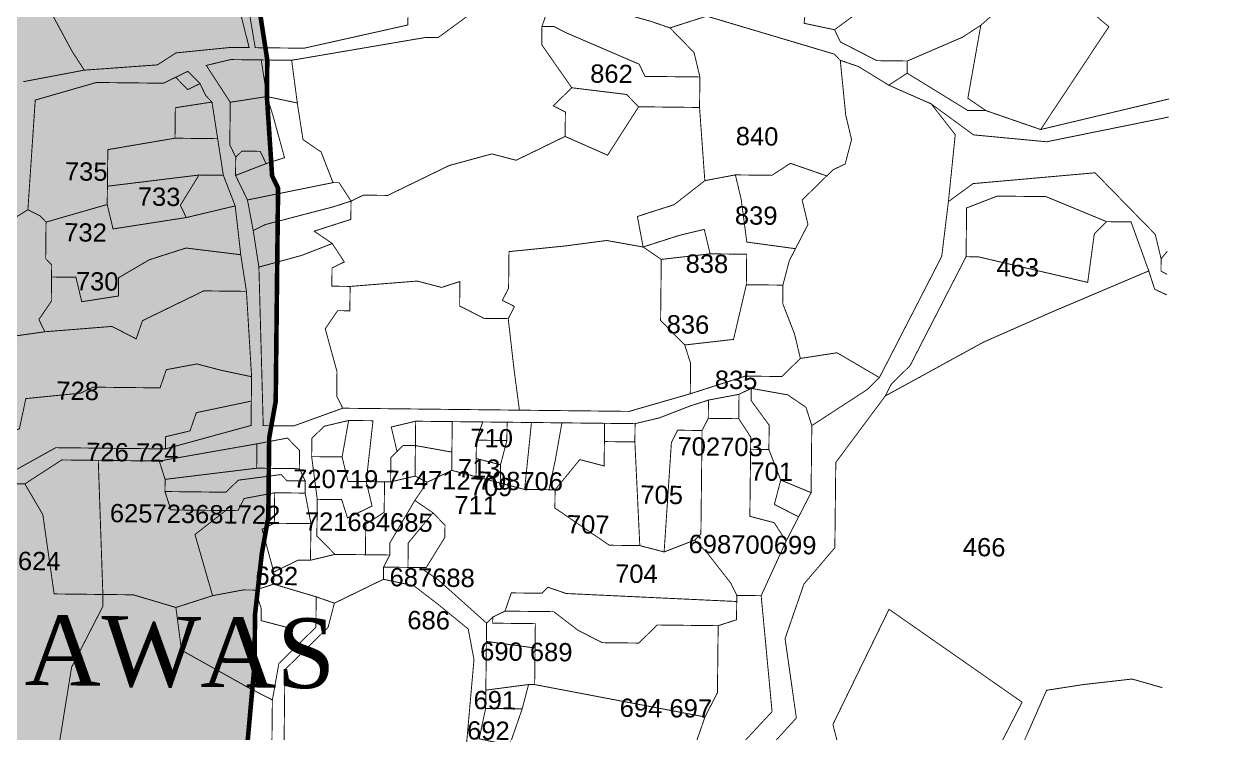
# Model space of a CAD drawing. Header units: metres. Extents: x 267733 to 276043, y 2074500 to 2088484.
# Drawn here: x 275245 to 276034, y 2076265 to 2076730 of the extents above; entities that cross this region are included whole.
import ezdxf

# ---------------------------------------------------------------- set-up
doc = ezdxf.new("R2010")
doc.units = ezdxf.units.M
for name, color, linetype in [('500M CRZ LINE', 11, 'Continuous'), ('NDZ-500M FROM CRZ', 2, 'Continuous'), ('SURVEY NO.', 7, 'Continuous'), ('SURVEY PLOT BOUNDARY', 35, 'Continuous'), ('VILLAGE NAME', 3, 'Continuous')]:
    doc.layers.add(name, color=color, linetype=linetype)
doc.styles.add('PDF Arial', font='arial.ttf')

# ---------------------------------------------------------------- blocks, each defined once
blk = doc.blocks.new('TYJ')
at = {"layer": 'NDZ-500M FROM CRZ', "lineweight": 50}
h = blk.add_hatch(dxfattribs=at)
h.set_pattern_fill('CROSS', color=256, scale=3.00031, angle=-0.63627)
h.set_pattern_definition([(359.36373, (256563.63, 2073903.15), (19.262363, 18.839227), [9.525985, -28.577955]), (89.36373, (256568.34, 2073898.334), (-18.839227, 19.262363), [9.525985, -28.577955])])
h.paths.add_polyline_path([(276033.62, 2080048.64), (275917.67, 2080053.92), (275861.67, 2080054.55), (275849.72, 2080058.68), (275837.72, 2080058.81), (275813.76, 2080063.08), (275809.76, 2080063.12), (275785.85, 2080071.39), (275773.9, 2080075.53), (275761.94, 2080079.66), (275750.03, 2080087.79), (275742.08, 2080091.88), (275738.08, 2080091.93), (275686.3, 2080112.51), (275674.35, 2080116.64), (275662.39, 2080120.78), (275602.75, 2080153.45), (275594.79, 2080157.53), (275582.88, 2080165.67), (275578.93, 2080169.71), (275539.2, 2080194.16), (275530.97, 2080174.25), (275530.93, 2080170.25), (275526.84, 2080162.29), (275514.57, 2080138.42), (275514.49, 2080130.42), (275510.44, 2080126.46), (275510.04, 2080090.46), (275505.69, 2080058.5), (275505.37, 2080030.5), (275500.98, 2079994.54), (275500.66, 2079966.53), (275496.53, 2079954.58), (275496.31, 2079934.57), (275492.26, 2079930.62), (275492.09, 2079914.61), (275488, 2079906.66), (275487.91, 2079898.66), (275483.82, 2079890.7), (275479.69, 2079878.74), (275479.6, 2079870.74), (275475.47, 2079858.79), (275471.29, 2079842.83), (275467.2, 2079834.87), (275467.11, 2079826.87), (275458.98, 2079814.96), (275454.89, 2079807), (275454.67, 2079787), (275450.53, 2079775.04), (275446.36, 2079759.08), (275446.22, 2079747.08), (275442.13, 2079739.13), (275442.09, 2079735.13), (275438.04, 2079731.17), (275438, 2079727.17), (275433.96, 2079723.21), (275429.87, 2079715.26), (275429.78, 2079707.25), (275425.78, 2079707.3), (275421.65, 2079695.34), (275417.56, 2079687.39), (275409.47, 2079679.47), (275409.42, 2079675.47), (275405.38, 2079671.52), (275397.29, 2079663.6), (275389.16, 2079651.69), (275385.07, 2079643.74), (275376.98, 2079635.82), (275372.94, 2079631.87), (275364.85, 2079623.96), (275352.71, 2079612.09), (275348.67, 2079608.13), (275300.23, 2079568.66), (275288.1, 2079556.79), (275276.01, 2079548.92), (275267.92, 2079541.01), (275263.92, 2079541.06), (275239.74, 2079525.32), (275231.65, 2079517.41), (275223.61, 2079513.5), (275219.61, 2079513.54), (275215.56, 2079509.58), (275191.48, 2079501.85), (275183.43, 2079497.94), (275179.43, 2079497.98), (275175.39, 2079494.03), (275163.39, 2079494.16), (275155.34, 2079490.25), (275159.21, 2079478.2), (275155.08, 2079466.24), (275137.92, 2079362.41), (275129.75, 2079346.5), (275129.7, 2079342.5), (275129.66, 2079338.5), (275129.57, 2079330.49), (275129.43, 2079318.49), (275129.35, 2079310.49), (275125.26, 2079302.54), (275125.21, 2079298.53), (275125.17, 2079294.53), (275121.03, 2079282.58), (275120.95, 2079274.58), (275116.64, 2079246.62), (275112.5, 2079234.66), (275108.37, 2079222.7), (275104.28, 2079214.75), (275100.1, 2079198.79), (275100.06, 2079194.79), (275095.93, 2079182.83), (275095.88, 2079178.83), (275091.75, 2079166.87), (275091.7, 2079162.87), (275087.53, 2079146.92), (275083.21, 2079118.96), (275074.82, 2079083.04), (275074.59, 2079063.04), (275065.93, 2079003.12), (275065.84, 2078995.12), (275065.79, 2078991.12), (275061.17, 2078935.16), (275061.13, 2078931.15), (275061.08, 2078927.15), (275056.15, 2078843.19), (275056.11, 2078839.19), (275055.84, 2078815.18), (275055.71, 2078803.18), (275055.62, 2078795.18), (275051.13, 2078751.22), (275046.82, 2078723.26), (275046.77, 2078719.26), (275046.68, 2078711.26), (275046.24, 2078671.26), (275046.2, 2078667.26), (275046.06, 2078655.25), (275045.8, 2078631.25), (275049.4, 2078595.2), (275049.35, 2078591.2), (275049.08, 2078567.2), (275049, 2078559.2), (275047.97, 2078467.19), (275051.97, 2078467.14), (275051.49, 2078423.14), (275051.35, 2078411.13), (275051.31, 2078407.13), (275046.6, 2078343.17), (275046.55, 2078339.17), (275042.2, 2078307.21), (275041.8, 2078271.21), (275045.13, 2078211.15), (275044.91, 2078191.15), (275044.78, 2078179.15), (275040.6, 2078163.19), (275040.55, 2078159.19), (275040.42, 2078147.19), (275036.33, 2078139.23), (275037.71, 2077903.16), (275037.67, 2077899.16), (275037.53, 2077887.16), (275041.44, 2077879.11), (275041.4, 2077875.11), (275041.18, 2077855.11), (275037, 2077839.15), (275036.95, 2077835.15), (275036.91, 2077831.15), (275036.33, 2077779.14), (275035.89, 2077739.14), (275035.84, 2077735.14), (275035.09, 2077667.13), (275035, 2077659.13), (275066.95, 2077654.77), (275074.95, 2077654.68), (275078.95, 2077654.64), (275078.91, 2077650.64), (275082.91, 2077650.59), (275086.91, 2077650.55), (275086.86, 2077646.55), (275094.86, 2077646.46), (275094.82, 2077642.46), (275098.78, 2077638.42), (275122.55, 2077618.15), (275126.55, 2077618.1), (275130.42, 2077606.06), (275130.37, 2077602.06), (275130.33, 2077598.06), (275126.33, 2077598.1), (275126.29, 2077594.1), (275126.24, 2077590.1), (275126.2, 2077586.1), (275126.15, 2077582.1), (275121.71, 2077542.14), (275121.62, 2077534.14), (275125.58, 2077530.09), (275125.49, 2077522.09), (275125.31, 2077506.09), (275120.78, 2077458.13), (275120.73, 2077454.13), (275120.51, 2077434.12), (275111.93, 2077382.21), (275111.75, 2077366.2), (275103.31, 2077326.29), (275103.13, 2077310.29), (275098.91, 2077290.33), (275098.87, 2077286.33), (275090.51, 2077254.41), (275086.47, 2077250.46), (275086.42, 2077246.46), (275082.33, 2077238.5), (275078.24, 2077230.54), (275074.16, 2077222.59), (275070.07, 2077214.63), (275057.58, 2077170.76), (275057.53, 2077166.76), (275057.49, 2077162.76), (275053.49, 2077162.8), (275057.4, 2077154.75), (275057.36, 2077150.75), (275057.31, 2077146.75), (275056.91, 2077110.75), (275056.78, 2077098.75), (275056.73, 2077094.75), (275056.69, 2077090.75), (275052.69, 2077090.79), (275048.42, 2077066.83), (275039.94, 2077022.92), (275039.89, 2077018.92), (275035.85, 2077014.96), (275035.8, 2077010.96), (275031.71, 2077003), (275031.67, 2076999), (275027.62, 2076995.05), (275015.14, 2076951.17), (275015.09, 2076947.17), (275011.09, 2076947.22), (275011, 2076939.22), (275014.96, 2076935.17), (275018.91, 2076931.13), (275022.51, 2076895.08), (275026.34, 2076879.03), (275029.89, 2076838.98), (275037.76, 2076826.89), (275041.71, 2076822.85), (275049.62, 2076814.76), (275053.49, 2076802.71), (275057.45, 2076798.67), (275065.27, 2076782.57), (275073.14, 2076770.48), (275081.05, 2076762.39), (275084.91, 2076750.35), (275088.78, 2076738.3), (275096.65, 2076726.21), (275100.51, 2076714.17), (275100.33, 2076698.16), (275104.2, 2076686.12), (275104.11, 2076678.12), (275111.22, 2076598.02), (275111.18, 2076594.02), (275111.05, 2076582.02), (275114.51, 2076533.97), (275110.38, 2076522.01), (275110.33, 2076518.01), (275105.45, 2076438.04), (275105.4, 2076434.04), (275100.65, 2076366.08), (275100.56, 2076358.08), (275096.47, 2076350.12), (275096.43, 2076346.12), (275096.34, 2076338.12), (275096.29, 2076334.12), (275095.89, 2076298.11), (275091.45, 2076258.15), (275091.4, 2076254.15), (275087, 2076218.19), (275086.47, 2076170.19), (275086.2, 2076146.18), (275089.89, 2076118.14), (275089.85, 2076114.14), (275093.49, 2076082.09), (275097.14, 2076050.04), (275104.83, 2076021.95), (275112.38, 2075981.85), (275112.29, 2075973.85), (275116.07, 2075953.8), (275119.76, 2075925.76), (275123.63, 2075913.71), (275127.49, 2075901.66), (275135.05, 2075861.57), (275146.51, 2075813.43), (275154.03, 2075769.34), (275153.98, 2075765.34), (275157.8, 2075749.29), (275161.67, 2075737.24), (275181.22, 2075697.02), (275181.18, 2075693.02), (275196.82, 2075660.84), (275200.74, 2075652.79), (275208.6, 2075640.7), (275212.56, 2075636.65), (275212.51, 2075632.65), (275224.38, 2075620.52), (275232.29, 2075612.43), (275236.2, 2075604.38), (275244.11, 2075596.29), (275251.98, 2075584.2), (275259.89, 2075576.11), (275267.76, 2075564.02), (275275.62, 2075551.93), (275279.49, 2075539.89), (275283.36, 2075527.84), (275287.22, 2075515.8), (275291.09, 2075503.75), (275294.91, 2075487.7), (275294.78, 2075475.7), (275294.64, 2075463.7), (275302.64, 2075463.61), (275302.73, 2075471.61), (275306.78, 2075475.57), (275327.13, 2075507.35), (275339.26, 2075519.22), (275339.31, 2075523.22), (275343.35, 2075527.18), (275347.4, 2075531.13), (275351.44, 2075535.09), (275387.53, 2075542.69), (275391.53, 2075542.64), (275399.57, 2075546.56), (275403.62, 2075550.51), (275411.8, 2075566.42), (275420.19, 2075602.34), (275420.24, 2075606.34), (275428.37, 2075618.25), (275432.59, 2075638.21), (275444.99, 2075674.08), (275445.08, 2075682.08), (275445.13, 2075686.08), (275445.17, 2075690.09), (275445.22, 2075694.09), (275445.26, 2075698.09), (275449.3, 2075702.04), (275449.35, 2075706.04), (275449.39, 2075710.04), (275465.79, 2075745.87), (275469.79, 2075745.83), (275469.84, 2075749.83), (275473.84, 2075749.78), (275473.88, 2075753.78), (275477.88, 2075753.74), (275477.93, 2075757.74), (275481.97, 2075761.69), (275486.01, 2075765.65), (275490.01, 2075765.61), (275490.06, 2075769.61), (275494.1, 2075773.56), (275458.46, 2075805.97), (275454.59, 2075818.01), (275450.68, 2075826.06), (275439.08, 2075862.2), (275439.22, 2075874.2), (275435.26, 2075878.24), (275435.35, 2075886.24), (275431.53, 2075902.29), (275420.15, 2075958.43), (275420.19, 2075962.43), (275416.37, 2075978.48), (275408.86, 2076022.57), (275404.99, 2076034.62), (275405.04, 2076038.62), (275397.53, 2076082.71), (275393.75, 2076102.76), (275393.84, 2076110.76), (275390.02, 2076126.81), (275386.46, 2076166.86), (275386.64, 2076182.86), (275391.22, 2076234.82), (275391.26, 2076238.82), (275391.48, 2076258.82), (275396.04, 2076309.37), (275396.15, 2076318.79), (275396.19, 2076322.79), (275396.33, 2076334.79), (275396.42, 2076342.79), (275400.86, 2076382.75), (275405.13, 2076406.71), (275405.17, 2076410.71), (275405.21, 2076414.71), (275405.7, 2076458.71), (275409.97, 2076482.67), (275410.5, 2076530.68), (275410.55, 2076534.68), (275410.81, 2076558.68), (275410.99, 2076574.68), (275411.44, 2076614.69), (275411.52, 2076622.69), (275407.61, 2076630.74), (275404.19, 2076682.79), (275404.46, 2076706.79), (275396.99, 2076754.88), (275397.04, 2076758.89), (275389.3, 2076782.98), (275389.39, 2076790.98), (275377.79, 2076827.12), (275366.06, 2076851.25), (275346.59, 2076899.48), (275338.73, 2076911.57), (275334.81, 2076919.62), (275307.3, 2076963.93), (275295.48, 2076980.07), (275295.53, 2076984.07), (275280.02, 2077028.25), (275284.28, 2077052.21), (275292.82, 2077100.13), (275297.08, 2077124.09), (275305.66, 2077176), (275305.79, 2077188.01), (275305.93, 2077200.01), (275310.46, 2077247.97), (275314.77, 2077275.93), (275314.95, 2077291.93), (275315.35, 2077327.93), (275315.57, 2077347.94), (275315.75, 2077363.94), (275316.28, 2077411.94), (275320.41, 2077423.9), (275320.95, 2077471.91), (275321.08, 2077483.91), (275321.12, 2077487.91), (275321.26, 2077499.91), (275321.79, 2077547.92), (275321.84, 2077551.92), (275325.83, 2077551.87), (275325.97, 2077563.87), (275326.01, 2077567.88), (275326.06, 2077571.88), (275330.63, 2077623.84), (275330.81, 2077639.84), (275330.9, 2077647.84), (275331.03, 2077659.84), (275335.48, 2077699.8), (275335.74, 2077723.81), (275335.79, 2077727.81), (275335.88, 2077735.81), (275336.28, 2077771.81), (275336.32, 2077775.81), (275336.59, 2077799.82), (275336.72, 2077811.82), (275337.12, 2077847.82), (275337.39, 2077871.82), (275337.52, 2077883.83), (275337.57, 2077887.83), (275337.97, 2077923.83), (275338.23, 2077947.83), (275334.81, 2077999.88), (275335.08, 2078023.89), (275335.61, 2078071.89), (275335.92, 2078099.9), (275336.05, 2078111.9), (275340.45, 2078147.86), (275340.68, 2078167.86), (275340.72, 2078171.86), (275341.3, 2078223.87), (275341.56, 2078247.87), (275342.14, 2078299.88), (275342.32, 2078315.88), (275342.41, 2078323.88), (275346.94, 2078371.84), (275347.12, 2078387.84), (275347.16, 2078391.85), (275347.21, 2078395.85), (275347.79, 2078447.85), (275347.96, 2078463.85), (275348.01, 2078467.85), (275348.05, 2078471.86), (275348.63, 2078523.86), (275348.9, 2078547.86), (275349.03, 2078559.87), (275349.47, 2078599.87), (275345.65, 2078615.92), (275345.74, 2078623.92), (275345.83, 2078631.92), (275345.87, 2078635.92), (275346.27, 2078671.92), (275346.54, 2078695.93), (275346.67, 2078707.93), (275346.72, 2078711.93), (275351.12, 2078747.89), (275351.34, 2078767.89), (275351.38, 2078771.89), (275351.52, 2078783.89), (275352.1, 2078835.9), (275356.23, 2078847.86), (275356.76, 2078895.86), (275356.9, 2078907.87), (275356.98, 2078915.87), (275361.07, 2078923.82), (275361.25, 2078939.82), (275365.65, 2078975.79), (275365.87, 2078995.79), (275374.45, 2079047.71), (275378.72, 2079071.66), (275378.8, 2079079.66), (275383.25, 2079091.17), (275391.34, 2079127.54), (275395.52, 2079143.5), (275399.69, 2079159.45), (275412.18, 2079203.32), (275412.23, 2079207.33), (275416.31, 2079215.28), (275416.49, 2079231.28), (275424.94, 2079271.2), (275424.98, 2079275.2), (275425.02, 2079279.2), (275429.11, 2079287.16), (275429.16, 2079291.16), (275433.16, 2079291.11), (275437.2, 2079295.07), (275441.25, 2079299.03), (275481.6, 2079330.59), (275489.64, 2079334.5), (275489.69, 2079338.5), (275501.78, 2079346.37), (275534.09, 2079374.01), (275546.18, 2079381.88), (275550.22, 2079385.84), (275558.31, 2079393.75), (275598.75, 2079433.31), (275598.8, 2079437.31), (275602.8, 2079437.27), (275610.93, 2079449.18), (275635.24, 2079476.92), (275647.42, 2079492.79), (275651.51, 2079500.74), (275655.59, 2079508.7), (275675.95, 2079540.48), (275679.99, 2079544.44), (275688.13, 2079556.35), (275694.8, 2079569.35), (275708.66, 2079604.13), (275716.79, 2079616.05), (275716.88, 2079624.05), (275720.92, 2079628), (275720.97, 2079632), (275725.06, 2079639.96), (275737.55, 2079683.83), (275741.68, 2079695.79), (275745.86, 2079711.75), (275754.26, 2079747.66), (275758.48, 2079767.62), (275762.48, 2079767.58), (275810.39, 2079759.04), (275838.34, 2079754.73), (275842.34, 2079754.69), (275854.34, 2079754.55), (275894.3, 2079750.11), (275910.3, 2079749.93), (275926.3, 2079749.75), (275986.29, 2079749.09), (276002.29, 2079748.91)])
at = {"layer": '500M CRZ LINE', "lineweight": 0, "const_width": 3}
blk.add_lwpolyline([(275396.99, 2076754.88), (275404.46, 2076706.79), (275404.41, 2076702.79), (275404.19, 2076682.79), (275407.61, 2076630.74), (275411.52, 2076622.69), (275411.44, 2076614.69), (275410.99, 2076574.68), (275410.81, 2076558.68), (275410.55, 2076534.68), (275410.5, 2076530.68), (275409.97, 2076482.67), (275405.7, 2076458.71), (275405.21, 2076414.71), (275405.17, 2076410.71), (275405.13, 2076406.71), (275400.86, 2076382.75), (275396.42, 2076342.79), (275396.33, 2076334.79), (275396.19, 2076322.79), (275396.15, 2076318.79), (275396.04, 2076309.37), (275391.48, 2076258.82)], dxfattribs=at)
at = {"layer": 'SURVEY PLOT BOUNDARY', "lineweight": 0, "const_width": 0.6}
for points in [[(275891.29, 2076237.27), (275915.91, 2076293.01), (275939.95, 2076296.74), (275972, 2076300.39), (275991.93, 2076294.71), (275972, 2076300.39), (275939.95, 2076296.74), (275915.91, 2076293.01), (275891.29, 2076237.27)], [(275867.11, 2076221.53), (275899.82, 2076285.19), (275812.49, 2076346.17), (275775.65, 2076270.56), (275787.16, 2076226.42)], [(275719.29, 2076239.18), (275751.69, 2076274.83), (275744.27, 2076326.92), (275756.67, 2076362.79), (275776.94, 2076386.57), (275777.56, 2076442.58), (275810.05, 2076486.23), (275874.44, 2076521.53), (275918.66, 2076541.04), (275982.97, 2076568.33), (275986.84, 2076556.29), (275994.8, 2076552.56), (275986.84, 2076556.29), (275982.97, 2076568.33), (275971.33, 2076600.47), (275955.33, 2076600.65), (275915.51, 2076617.09), (275883.51, 2076617.45), (275863.42, 2076609.67), (275863.07, 2076577.67), (275826.27, 2076506.06), (275814.13, 2076494.19), (275810.05, 2076486.23), (275777.56, 2076442.58), (275776.94, 2076386.57), (275756.67, 2076362.79), (275744.27, 2076326.92), (275751.69, 2076274.83), (275719.29, 2076239.18)], [(275695.25, 2076235.44), (275735.74, 2076279.01), (275728.58, 2076355.1), (275744.98, 2076390.93), (275753.16, 2076406.84), (275761.34, 2076422.76), (275761.82, 2076466.76), (275798.09, 2076490.37), (275806.18, 2076498.28), (275847.07, 2076577.84), (275851.47, 2076613.8), (275867.6, 2076625.63), (275947.68, 2076632.74), (275987.24, 2076592.29), (275991.06, 2076576.24), (275990.97, 2076568.24), (275994.95, 2076566.02), (275990.97, 2076568.24), (275991.06, 2076576.24), (275995.12, 2076581.2), (275991.06, 2076576.24), (275987.24, 2076592.29), (275947.68, 2076632.74), (275867.6, 2076625.63), (275851.47, 2076613.8), (275855.95, 2076657.76), (275840.18, 2076677.95), (275867.95, 2076657.63), (275915.91, 2076653.1), (275996.1, 2076669.35), (275915.91, 2076653.1), (275867.95, 2076657.63), (275840.18, 2076677.95), (275812.31, 2076690.26), (275824.4, 2076698.13), (275864.13, 2076673.68), (275876.13, 2076673.54), (275912, 2076661.14), (275976.17, 2076676.43), (275996.23, 2076681.21), (275976.17, 2076676.43), (275912, 2076661.14), (275956.75, 2076728.66), (275913.15, 2076765.16)], [(275389.04, 2076758.97), (275396.55, 2076714.88), (275428.55, 2076714.52), (275496.72, 2076729.77), (275496.99, 2076753.77)], [(275756.76, 2076730.88), (275776.71, 2076726.66), (275780.62, 2076718.62), (275804.49, 2076706.35), (275824.49, 2076706.13), (275824.4, 2076698.13), (275812.31, 2076690.26), (275792.44, 2076702.48), (275780.49, 2076706.61), (275776.53, 2076710.66), (275692.8, 2076735.6), (275668.72, 2076727.86), (275656.76, 2076731.99)], [(275548.9, 2076745.2), (275516.63, 2076721.55), (275508.63, 2076721.64), (275420.46, 2076706.61), (275400.46, 2076706.83), (275380.46, 2076707.06), (275364.41, 2076703.23), (275380.15, 2076679.05), (275379.84, 2076651.05), (275383.75, 2076643), (275383.61, 2076631), (275391.44, 2076614.91), (275395.21, 2076594.86), (275398.95, 2076570.82), (275401.79, 2076466.76), (275421.79, 2076466.54), (275453.92, 2076478.18), (275469.92, 2076478.01), (275569.92, 2076476.9), (275641.92, 2076476.1), (275682.05, 2076487.65), (275718.18, 2076499.26), (275742.18, 2076498.99), (275754.31, 2076510.86), (275778.36, 2076514.59), (275806.18, 2076498.28), (275798.09, 2076490.37), (275761.82, 2076466.76), (275757.96, 2076478.81), (275746.05, 2076486.94), (275722.09, 2076491.21), (275714.05, 2076487.3), (275694, 2076483.52), (275681.96, 2076479.65), (275661.87, 2076471.87), (275645.83, 2076468.05), (275625.83, 2076468.27), (275597.83, 2076468.58), (275577.83, 2076468.81), (275561.83, 2076468.98), (275545.83, 2076469.16), (275525.83, 2076469.38), (275501.83, 2076469.65), (275485.79, 2076465.83), (275489.61, 2076449.78), (275485.57, 2076445.82), (275485.39, 2076429.82), (275481.39, 2076429.87), (275469.39, 2076430), (275473.83, 2076469.96), (275457.83, 2076470.14), (275441.79, 2076466.32), (275433.7, 2076458.4), (275433.57, 2076446.4), (275437.26, 2076418.35), (275436.99, 2076394.35), (275448.86, 2076382.22), (275432.81, 2076378.39), (275433.08, 2076402.4), (275429.3, 2076422.44), (275429.39, 2076430.44), (275425.48, 2076438.49), (275425.61, 2076450.49), (275417.7, 2076458.58), (275397.66, 2076454.8), (275333.53, 2076443.51), (275293.53, 2076443.96), (275269.53, 2076444.22), (275245.35, 2076428.49), (275209.35, 2076428.89)], [(275244.29, 2076692.56), (275284.37, 2076700.12), (275332.42, 2076703.59), (275344.5, 2076711.46), (275380.55, 2076715.06), (275392.55, 2076714.92), (275373.39, 2076791.16), (275358.1, 2076855.34), (275350.5, 2076891.43), (275350.86, 2076923.44), (275334.77, 2076915.62), (275290.73, 2076912.1), (275258.6, 2076900.46), (275230.55, 2076896.77)], [(275233.17, 2076772.71), (275253.17, 2076772.49), (275256.91, 2076748.44), (275276.51, 2076712.21), (275284.37, 2076700.12), (275244.29, 2076692.56)], [(275237.44, 2076436.58), (275265.62, 2076452.27), (275337.62, 2076451.47), (275393.79, 2076466.85), (275393.97, 2076482.85), (275394.15, 2076498.85), (275390.77, 2076554.9), (275387.04, 2076578.95), (275383.39, 2076611), (275375.61, 2076631.09), (275371.88, 2076655.14), (275368.15, 2076679.19), (275364.19, 2076683.23), (275360.28, 2076691.28), (275352.37, 2076699.37), (275344.33, 2076695.45), (275336.28, 2076691.54), (275292.28, 2076692.03), (275252.15, 2076680.47), (275247.35, 2076608.51), (275190.95, 2076573.13)], [(275407.53, 2076262.65), (275407.79, 2076286.65), (275412.06, 2076310.61), (275424.19, 2076322.48), (275436.32, 2076334.34), (275436.55, 2076354.35), (275448.5, 2076350.21), (275444.32, 2076334.25), (275416.01, 2076306.56), (275415.26, 2076238.55)], [(275535.52, 2076261.22), (275540.1, 2076313.19), (275536.32, 2076333.23), (275516.5, 2076349.46), (275500.63, 2076361.64), (275480.68, 2076365.86), (275480.77, 2076373.86), (275496.77, 2076373.68), (275504.77, 2076373.59), (275516.68, 2076365.46), (275548.37, 2076337.1), (275548.23, 2076325.1), (275547.88, 2076293.09), (275547.74, 2076281.09), (275543.52, 2076261.14)]]:
    blk.add_lwpolyline(points, dxfattribs=at)
for points in [[(275392.55, 2076714.92), (275380.55, 2076715.06), (275344.5, 2076711.46), (275332.42, 2076703.59), (275284.37, 2076700.12), (275276.51, 2076712.21), (275256.91, 2076748.44), (275253.17, 2076772.49), (275233.17, 2076772.71), (275229.44, 2076796.76), (275229.57, 2076808.76), (275257.62, 2076812.45), (275253.84, 2076832.49), (275258.51, 2076892.46), (275258.6, 2076900.46), (275290.73, 2076912.1), (275334.77, 2076915.62), (275350.86, 2076923.44), (275350.5, 2076891.43), (275358.1, 2076855.34), (275373.39, 2076791.16)], [(275793.64, 2076810.49), (275797.42, 2076790.45), (275805.42, 2076790.36), (275805.2, 2076770.36), (275792.84, 2076738.49), (275776.71, 2076726.66), (275756.76, 2076730.88), (275770.13, 2076854.77), (275782.09, 2076850.63), (275773.78, 2076822.72), (275781.69, 2076814.63)], [(275485.34, 2076785.91), (275496.99, 2076753.77), (275496.72, 2076729.77), (275428.55, 2076714.52), (275396.55, 2076714.88), (275389.04, 2076758.97), (275389.21, 2076774.98), (275413.3, 2076782.71), (275449.3, 2076782.31), (275441.92, 2076838.41), (275445.92, 2076838.36), (275449.83, 2076830.32), (275453.66, 2076814.27), (275457.34, 2076786.22)], [(275837.6, 2076806.01), (275869.55, 2076801.65), (275873.2, 2076769.6), (275893.42, 2076789.38), (275905.51, 2076797.25), (275913.37, 2076785.16), (275913.15, 2076765.16), (275872.75, 2076729.6), (275860.66, 2076721.73), (275824.49, 2076706.13), (275804.49, 2076706.35), (275780.62, 2076718.62), (275776.71, 2076726.66), (275792.84, 2076738.49), (275805.2, 2076770.36), (275805.42, 2076790.36), (275813.47, 2076794.27), (275813.6, 2076806.27), (275825.6, 2076806.14)], [(275912, 2076661.14), (275876.13, 2076673.54), (275864.22, 2076681.68), (275872.75, 2076729.6), (275913.15, 2076765.16), (275956.75, 2076728.66)], [(275584.72, 2076728.79), (275584.59, 2076716.79), (275604.27, 2076688.57), (275592.14, 2076676.7), (275600.1, 2076672.61), (275599.92, 2076656.61), (275567.74, 2076640.96), (275551.79, 2076645.14), (275523.7, 2076637.45), (275499.57, 2076625.71), (275483.48, 2076617.89), (275467.48, 2076618.07), (275459.43, 2076614.16), (275451.57, 2076626.25), (275447.57, 2076626.29), (275439.79, 2076646.38), (275427.88, 2076654.52), (275424.15, 2076678.56), (275420.46, 2076706.61), (275508.63, 2076721.64), (275516.63, 2076721.55), (275548.9, 2076745.2), (275592.9, 2076744.71), (275588.85, 2076740.75)], [(275668.72, 2076727.86), (275676.63, 2076719.77), (275684.54, 2076711.68), (275688.36, 2076695.64), (275652.36, 2076696.03), (275648.45, 2076704.08), (275600.67, 2076724.62), (275592.72, 2076728.71), (275584.72, 2076728.79), (275588.85, 2076740.75), (275592.9, 2076744.71), (275612.9, 2076744.49), (275656.76, 2076731.99)], [(275780.49, 2076706.61), (275784.09, 2076670.57), (275787.91, 2076654.52), (275783.73, 2076638.56), (275775.69, 2076634.65), (275771.65, 2076630.69), (275747.74, 2076638.96), (275735.65, 2076631.09), (275711.65, 2076631.36), (275691.6, 2076627.58), (275688.14, 2076675.63), (275688.36, 2076695.64), (275684.54, 2076711.68), (275676.63, 2076719.77), (275668.72, 2076727.86), (275692.8, 2076735.6), (275776.53, 2076710.66)], [(275688.36, 2076695.64), (275688.14, 2076675.63), (275648.14, 2076676.08), (275640.23, 2076684.17), (275604.27, 2076688.57), (275584.59, 2076716.79), (275584.72, 2076728.79), (275592.72, 2076728.71), (275600.67, 2076724.62), (275648.45, 2076704.08), (275652.36, 2076696.03)], [(275876.13, 2076673.54), (275864.13, 2076673.68), (275824.4, 2076698.13), (275824.49, 2076706.13), (275860.66, 2076721.73), (275872.75, 2076729.6), (275864.22, 2076681.68)], [(275400.46, 2076706.83), (275404.19, 2076682.79), (275380.15, 2076679.05), (275364.41, 2076703.23), (275380.46, 2076707.06)], [(275420.46, 2076706.61), (275424.15, 2076678.56), (275404.19, 2076682.79), (275400.46, 2076706.83)], [(275812.31, 2076690.26), (275840.18, 2076677.95), (275855.95, 2076657.76), (275851.47, 2076613.8), (275847.07, 2076577.84), (275806.18, 2076498.28), (275778.36, 2076514.59), (275754.31, 2076510.86), (275750.49, 2076526.9), (275742.71, 2076546.99), (275742.85, 2076559), (275747.02, 2076574.95), (275751.11, 2076582.91), (275759.29, 2076598.82), (275755.47, 2076614.87), (275771.65, 2076630.69), (275775.69, 2076634.65), (275783.73, 2076638.56), (275787.91, 2076654.52), (275784.09, 2076670.57), (275780.49, 2076706.61), (275792.44, 2076702.48)], [(275360.28, 2076691.28), (275352.24, 2076687.36), (275344.33, 2076695.45), (275352.37, 2076699.37)], [(275360.28, 2076691.28), (275364.19, 2076683.23), (275368.15, 2076679.19), (275344.1, 2076675.45), (275343.88, 2076655.45), (275299.79, 2076647.94), (275299.53, 2076623.93), (275299.39, 2076611.93), (275259.26, 2076600.38), (275255.31, 2076604.42), (275247.35, 2076608.51), (275252.15, 2076680.47), (275292.28, 2076692.03), (275336.28, 2076691.54), (275344.33, 2076695.45), (275352.24, 2076687.36)], [(275648.14, 2076676.08), (275627.78, 2076644.29), (275599.92, 2076656.61), (275600.1, 2076672.61), (275592.14, 2076676.7), (275604.27, 2076688.57), (275640.23, 2076684.17)], [(275403.7, 2076638.78), (275399.79, 2076646.83), (275387.79, 2076646.96), (275383.75, 2076643), (275379.84, 2076651.05), (275380.15, 2076679.05), (275404.19, 2076682.79), (275408.06, 2076670.74), (275415.75, 2076642.65)], [(275424.15, 2076678.56), (275427.88, 2076654.52), (275439.79, 2076646.38), (275447.57, 2076626.29), (275391.44, 2076614.91), (275383.61, 2076631), (275403.7, 2076638.78), (275415.75, 2076642.65), (275408.06, 2076670.74), (275404.19, 2076682.79)], [(275371.88, 2076655.14), (275343.88, 2076655.45), (275344.1, 2076675.45), (275368.15, 2076679.19)], [(275688.14, 2076675.63), (275691.6, 2076627.58), (275671.43, 2076611.8), (275647.34, 2076604.07), (275651.12, 2076584.02), (275627.16, 2076588.29), (275599.12, 2076584.6), (275563.08, 2076581), (275562.81, 2076556.99), (275558.72, 2076549.04), (275566.68, 2076544.95), (275562.59, 2076536.99), (275546.59, 2076537.17), (275530.68, 2076545.35), (275530.85, 2076561.35), (275518.81, 2076557.48), (275502.86, 2076561.66), (275458.81, 2076558.15), (275446.81, 2076558.28), (275446.95, 2076570.28), (275454.99, 2076574.2), (275447.12, 2076586.29), (275435.21, 2076594.42), (275459.3, 2076602.16), (275459.43, 2076614.16), (275467.48, 2076618.07), (275483.48, 2076617.89), (275499.57, 2076625.71), (275523.7, 2076637.45), (275551.79, 2076645.14), (275567.74, 2076640.96), (275599.92, 2076656.61), (275627.78, 2076644.29), (275648.14, 2076676.08)], [(275375.61, 2076631.09), (275359.62, 2076631.27), (275299.53, 2076623.93), (275299.79, 2076647.94), (275343.88, 2076655.45), (275371.88, 2076655.14)], [(275403.7, 2076638.78), (275383.61, 2076631), (275383.75, 2076643), (275387.79, 2076646.96), (275399.79, 2076646.83)], [(275771.65, 2076630.69), (275755.47, 2076614.87), (275759.29, 2076598.82), (275751.11, 2076582.91), (275719.16, 2076587.27), (275715.47, 2076615.31), (275711.65, 2076631.36), (275735.65, 2076631.09), (275747.74, 2076638.96)], [(275351.3, 2076603.35), (275303.22, 2076595.89), (275299.39, 2076611.93), (275299.53, 2076623.93), (275359.62, 2076631.27), (275347.39, 2076611.4)], [(275383.39, 2076611), (275351.3, 2076603.35), (275347.39, 2076611.4), (275359.62, 2076631.27), (275375.61, 2076631.09)], [(275459.43, 2076614.16), (275447.39, 2076610.29), (275403.26, 2076598.78), (275395.21, 2076594.86), (275391.44, 2076614.91), (275447.57, 2076626.29), (275451.57, 2076626.25)], [(275751.11, 2076582.91), (275747.02, 2076574.95), (275742.85, 2076559), (275718.85, 2076559.26), (275719.07, 2076579.27), (275695.07, 2076579.53), (275691.25, 2076595.58), (275675.2, 2076591.76), (275651.12, 2076584.02), (275647.34, 2076604.07), (275671.43, 2076611.8), (275691.6, 2076627.58), (275711.65, 2076631.36), (275715.47, 2076615.31), (275719.16, 2076587.27)], [(275955.33, 2076600.65), (275947.24, 2076592.74), (275942.88, 2076560.78), (275871.06, 2076577.58), (275863.07, 2076577.67), (275863.42, 2076609.67), (275883.51, 2076617.45), (275915.51, 2076617.09)], [(275351.3, 2076603.35), (275383.39, 2076611), (275387.04, 2076578.95), (275351.08, 2076583.35), (275326.99, 2076575.62), (275306.86, 2076563.84), (275306.73, 2076551.84), (275282.68, 2076548.1), (275278.86, 2076564.15), (275262.86, 2076564.33), (275262.95, 2076572.33), (275259, 2076576.37), (275259.26, 2076600.38), (275299.39, 2076611.93), (275303.22, 2076595.89)], [(275447.12, 2076586.29), (275427.04, 2076578.51), (275398.95, 2076570.82), (275395.21, 2076594.86), (275403.26, 2076598.78), (275447.39, 2076610.29), (275459.43, 2076614.16), (275459.3, 2076602.16), (275435.21, 2076594.42)], [(275259.26, 2076600.38), (275259, 2076576.37), (275262.95, 2076572.33), (275262.86, 2076564.33), (275262.69, 2076548.32), (275254.55, 2076536.41), (275258.46, 2076528.37), (275206.38, 2076520.94), (275202.02, 2076488.98), (275182.11, 2076497.21), (275158.16, 2076501.47), (275102.2, 2076506.1), (275086.16, 2076502.27), (275074.11, 2076498.41), (275066.78, 2076558.5), (275086.91, 2076570.28), (275190.95, 2076573.13), (275247.35, 2076608.51), (275255.31, 2076604.42)], [(275695.07, 2076579.53), (275663.03, 2076575.89), (275651.12, 2076584.02), (275675.2, 2076591.76), (275691.25, 2076595.58)], [(275982.97, 2076568.33), (275918.66, 2076541.04), (275874.44, 2076521.53), (275810.05, 2076486.23), (275814.13, 2076494.19), (275826.27, 2076506.06), (275863.07, 2076577.67), (275871.06, 2076577.58), (275942.88, 2076560.78), (275947.24, 2076592.74), (275955.33, 2076600.65), (275971.33, 2076600.47)], [(275458.81, 2076558.15), (275458.63, 2076542.15), (275450.63, 2076542.24), (275442.5, 2076530.32), (275450.19, 2076502.23), (275450.01, 2076486.23), (275453.92, 2076478.18), (275421.79, 2076466.54), (275401.79, 2076466.76), (275398.95, 2076570.82), (275427.04, 2076578.51), (275447.12, 2076586.29), (275454.99, 2076574.2), (275446.95, 2076570.28), (275446.81, 2076558.28)], [(275651.12, 2076584.02), (275663.03, 2076575.89), (275662.89, 2076563.89), (275662.58, 2076535.88), (275678.4, 2076519.7), (275682.27, 2076507.66), (275682.05, 2076487.65), (275641.92, 2076476.1), (275569.92, 2076476.9), (275566.23, 2076504.94), (275562.59, 2076536.99), (275566.68, 2076544.95), (275558.72, 2076549.04), (275562.81, 2076556.99), (275563.08, 2076581), (275599.12, 2076584.6), (275627.16, 2076588.29)], [(275387.04, 2076578.95), (275390.77, 2076554.9), (275362.77, 2076555.22), (275322.55, 2076535.66), (275318.42, 2076523.7), (275302.51, 2076531.88), (275258.46, 2076528.37), (275254.55, 2076536.41), (275262.69, 2076548.32), (275262.86, 2076564.33), (275278.86, 2076564.15), (275282.68, 2076548.1), (275306.73, 2076551.84), (275306.86, 2076563.84), (275326.99, 2076575.62), (275351.08, 2076583.35)], [(275718.85, 2076559.26), (275710.45, 2076523.35), (275678.4, 2076519.7), (275662.58, 2076535.88), (275662.89, 2076563.89), (275663.03, 2076575.89), (275695.07, 2076579.53), (275719.07, 2076579.27)], [(275562.59, 2076536.99), (275566.23, 2076504.94), (275569.92, 2076476.9), (275469.92, 2076478.01), (275453.92, 2076478.18), (275450.01, 2076486.23), (275450.19, 2076502.23), (275442.5, 2076530.32), (275450.63, 2076542.24), (275458.63, 2076542.15), (275458.81, 2076558.15), (275502.86, 2076561.66), (275518.81, 2076557.48), (275530.85, 2076561.35), (275530.68, 2076545.35), (275546.59, 2076537.17)], [(275390.77, 2076554.9), (275394.15, 2076498.85), (275374.19, 2076503.08), (275358.24, 2076507.25), (275338.19, 2076503.48), (275334.06, 2076491.52), (275290.06, 2076492.01), (275282.02, 2076488.1), (275245.98, 2076484.49), (275241.75, 2076464.54), (275225.71, 2076460.71), (275225.89, 2076476.72), (275201.89, 2076476.98), (275201.75, 2076464.98), (275181.8, 2076469.2), (275182.11, 2076497.21), (275202.02, 2076488.98), (275206.38, 2076520.94), (275258.46, 2076528.37), (275302.51, 2076531.88), (275318.42, 2076523.7), (275322.55, 2076535.66), (275362.77, 2076555.22)], [(275742.85, 2076559), (275742.71, 2076546.99), (275750.49, 2076526.9), (275754.31, 2076510.86), (275742.18, 2076498.99), (275718.18, 2076499.26), (275682.05, 2076487.65), (275682.27, 2076507.66), (275678.4, 2076519.7), (275710.45, 2076523.35), (275718.85, 2076559.26)], [(275394.15, 2076498.85), (275393.97, 2076482.85), (275357.88, 2076475.25), (275353.75, 2076463.29), (275337.71, 2076459.47), (275337.62, 2076451.47), (275265.62, 2076452.27), (275237.44, 2076436.58), (275201.44, 2076436.98), (275201.75, 2076464.98), (275201.89, 2076476.98), (275225.89, 2076476.72), (275225.71, 2076460.71), (275241.75, 2076464.54), (275245.98, 2076484.49), (275282.02, 2076488.1), (275290.06, 2076492.01), (275334.06, 2076491.52), (275338.19, 2076503.48), (275358.24, 2076507.25), (275374.19, 2076503.08)], [(275733.65, 2076451.07), (275721.65, 2076451.2), (275721.74, 2076459.21), (275713.87, 2076471.3), (275714.05, 2076487.3), (275722.09, 2076491.21), (275722, 2076483.21), (275733.83, 2076467.07)], [(275761.82, 2076466.76), (275761.34, 2076422.76), (275741.43, 2076430.98), (275733.65, 2076451.07), (275733.83, 2076467.07), (275722, 2076483.21), (275722.09, 2076491.21), (275746.05, 2076486.94), (275757.96, 2076478.81)], [(275337.62, 2076451.47), (275337.71, 2076459.47), (275353.75, 2076463.29), (275357.88, 2076475.25), (275393.97, 2076482.85), (275393.79, 2076466.85)], [(275693.87, 2076471.52), (275689.78, 2076463.56), (275673.78, 2076463.74), (275669.69, 2076455.78), (275664.89, 2076383.82), (275648.94, 2076388), (275645.7, 2076456.05), (275645.83, 2076468.05), (275661.87, 2076471.87), (275681.96, 2076479.65), (275694, 2076483.52)], [(275713.87, 2076471.3), (275693.87, 2076471.52), (275694, 2076483.52), (275714.05, 2076487.3)], [(275453.57, 2076446.18), (275433.57, 2076446.4), (275433.7, 2076458.4), (275441.79, 2076466.32), (275457.83, 2076470.14)], [(275469.39, 2076430), (275457.39, 2076430.13), (275453.57, 2076446.18), (275457.83, 2076470.14), (275473.83, 2076469.96)], [(275501.66, 2076453.65), (275493.66, 2076453.74), (275489.61, 2076449.78), (275485.79, 2076465.83), (275501.83, 2076469.65)], [(275525.83, 2076469.38), (275525.61, 2076449.38), (275501.66, 2076453.65), (275501.83, 2076469.65)], [(275545.83, 2076469.16), (275541.7, 2076457.2), (275541.57, 2076445.2), (275541.43, 2076433.2), (275525.48, 2076437.38), (275525.61, 2076449.38), (275525.83, 2076469.38)], [(275561.83, 2076468.98), (275561.7, 2076456.98), (275541.7, 2076457.2), (275545.83, 2076469.16)], [(275577.83, 2076468.81), (275573.34, 2076424.84), (275557.39, 2076429.02), (275557.52, 2076441.02), (275561.7, 2076456.98), (275561.83, 2076468.98)], [(275589.34, 2076424.67), (275573.34, 2076424.84), (275577.83, 2076468.81), (275597.83, 2076468.58), (275593.56, 2076444.63)], [(275625.7, 2076456.27), (275625.52, 2076440.27), (275609.56, 2076444.45), (275593.34, 2076424.62), (275589.34, 2076424.67), (275593.56, 2076444.63), (275597.83, 2076468.58), (275625.83, 2076468.27)], [(275645.7, 2076456.05), (275625.7, 2076456.27), (275625.83, 2076468.27), (275645.83, 2076468.05)], [(275713.87, 2076471.3), (275721.74, 2076459.21), (275721.65, 2076451.2), (275721.16, 2076407.2), (275737.11, 2076403.02), (275744.98, 2076390.93), (275728.58, 2076355.1), (275712.58, 2076355.28), (275708.67, 2076363.33), (275692.89, 2076383.51), (275684.98, 2076391.6), (275689.03, 2076395.55), (275689.78, 2076463.56), (275693.87, 2076471.52)], [(275684.98, 2076391.6), (275664.89, 2076383.82), (275669.69, 2076455.78), (275673.78, 2076463.74), (275689.78, 2076463.56), (275689.03, 2076395.55)], [(275397.48, 2076438.8), (275337.39, 2076431.47), (275333.53, 2076443.51), (275397.66, 2076454.8)], [(275425.48, 2076438.49), (275397.48, 2076438.8), (275397.66, 2076454.8), (275417.7, 2076458.58), (275425.61, 2076450.49)], [(275501.66, 2076453.65), (275501.43, 2076433.65), (275485.39, 2076429.82), (275485.57, 2076445.82), (275489.61, 2076449.78), (275493.66, 2076453.74)], [(275525.61, 2076449.38), (275525.48, 2076437.38), (275517.43, 2076433.47), (275509.39, 2076429.56), (275501.43, 2076433.65), (275501.66, 2076453.65)], [(275561.7, 2076456.98), (275557.52, 2076441.02), (275541.57, 2076445.2), (275541.7, 2076457.2)], [(275645.7, 2076456.05), (275648.94, 2076388), (275628.94, 2076388.22), (275593.21, 2076412.62), (275593.34, 2076424.62), (275609.56, 2076444.45), (275625.52, 2076440.27), (275625.7, 2076456.27)], [(275741.43, 2076430.98), (275737.25, 2076415.02), (275753.16, 2076406.84), (275744.98, 2076390.93), (275737.11, 2076403.02), (275721.16, 2076407.2), (275721.65, 2076451.2), (275733.65, 2076451.07)], [(275293.53, 2076443.96), (275296.55, 2076355.9), (275264.55, 2076356.26), (275257.13, 2076408.35), (275245.35, 2076428.49), (275269.53, 2076444.22)], [(275333.53, 2076443.51), (275337.39, 2076431.47), (275337.31, 2076423.47), (275341.17, 2076411.42), (275377.17, 2076411.02), (275356.99, 2076395.24), (275368.55, 2076355.1), (275344.46, 2076347.37), (275316.55, 2076355.68), (275296.55, 2076355.9), (275293.53, 2076443.96)], [(275453.57, 2076446.18), (275457.39, 2076430.13), (275469.39, 2076430), (275473.21, 2076413.95), (275457.12, 2076406.13), (275453.26, 2076418.18), (275437.26, 2076418.35), (275433.57, 2076446.4)], [(275557.52, 2076441.02), (275557.39, 2076429.02), (275541.43, 2076433.2), (275541.57, 2076445.2)], [(275429.39, 2076430.44), (275417.39, 2076430.58), (275413.44, 2076434.62), (275385.39, 2076430.93), (275377.3, 2076423.02), (275337.31, 2076423.47), (275337.39, 2076431.47), (275397.48, 2076438.8), (275425.48, 2076438.49)], [(275541.43, 2076433.2), (275557.39, 2076429.02), (275573.34, 2076424.84), (275589.34, 2076424.67), (275593.34, 2076424.62), (275593.21, 2076412.62), (275628.94, 2076388.22), (275648.94, 2076388), (275664.89, 2076383.82), (275684.98, 2076391.6), (275692.89, 2076383.51), (275708.67, 2076363.33), (275712.58, 2076355.28), (275712.54, 2076351.28), (275600.59, 2076356.53), (275588.63, 2076360.66), (275584.59, 2076356.7), (275564.59, 2076356.93), (275560.45, 2076344.97), (275552.41, 2076341.06), (275548.37, 2076337.1), (275516.68, 2076365.46), (275504.77, 2076373.59), (275508.77, 2076373.55), (275520.99, 2076393.42), (275521.08, 2076401.42), (275513.17, 2076409.51), (275501.26, 2076417.64), (275509.39, 2076429.56), (275517.43, 2076433.47), (275525.48, 2076437.38)], [(275245.35, 2076428.49), (275257.13, 2076408.35), (275264.55, 2076356.26), (275296.55, 2076355.9), (275296.46, 2076347.9), (275292.37, 2076339.94), (275276.02, 2076308.12), (275263.13, 2076228.24), (275211.27, 2076240.82), (275215.31, 2076244.78), (275223.8, 2076288.69), (275224.42, 2076344.7), (275208.51, 2076352.88), (275209.35, 2076428.89)], [(275429.39, 2076430.44), (275429.3, 2076422.44), (275409.3, 2076422.67), (275389.26, 2076418.89), (275385.17, 2076410.93), (275377.17, 2076411.02), (275341.17, 2076411.42), (275337.31, 2076423.47), (275377.3, 2076423.02), (275385.39, 2076430.93), (275413.44, 2076434.62), (275417.39, 2076430.58)], [(275468.86, 2076381.99), (275448.86, 2076382.22), (275436.99, 2076394.35), (275437.26, 2076418.35), (275453.26, 2076418.18), (275457.12, 2076406.13), (275473.21, 2076413.95), (275469.39, 2076430), (275481.39, 2076429.87), (275481.17, 2076409.86), (275469.08, 2076402)], [(275509.39, 2076429.56), (275501.26, 2076417.64), (275484.95, 2076389.82), (275484.86, 2076381.82), (275468.86, 2076381.99), (275469.08, 2076402), (275481.17, 2076409.86), (275481.39, 2076429.87), (275485.39, 2076429.82), (275501.43, 2076433.65)], [(275761.34, 2076422.76), (275753.16, 2076406.84), (275737.25, 2076415.02), (275741.43, 2076430.98)], [(275409.08, 2076402.66), (275401.04, 2076398.75), (275408.73, 2076370.66), (275408.64, 2076362.66), (275396.59, 2076358.79), (275388.59, 2076358.88), (275368.55, 2076355.1), (275356.99, 2076395.24), (275377.17, 2076411.02), (275385.17, 2076410.93), (275389.26, 2076418.89), (275409.3, 2076422.67)], [(275433.08, 2076402.4), (275409.08, 2076402.66), (275409.3, 2076422.67), (275429.3, 2076422.44)], [(275513.17, 2076409.51), (275496.94, 2076389.68), (275496.77, 2076373.68), (275480.77, 2076373.86), (275484.86, 2076381.82), (275484.95, 2076389.82), (275501.26, 2076417.64)], [(275504.77, 2076373.59), (275496.77, 2076373.68), (275496.94, 2076389.68), (275513.17, 2076409.51), (275521.08, 2076401.42), (275520.99, 2076393.42), (275508.77, 2076373.55)], [(275432.81, 2076378.39), (275424.81, 2076378.48), (275408.73, 2076370.66), (275401.04, 2076398.75), (275409.08, 2076402.66), (275433.08, 2076402.4)], [(275468.86, 2076381.99), (275484.86, 2076381.82), (275480.77, 2076373.86), (275480.68, 2076365.86), (275472.63, 2076361.95), (275448.5, 2076350.21), (275436.55, 2076354.35), (275408.64, 2076362.66), (275408.73, 2076370.66), (275424.81, 2076378.48), (275432.81, 2076378.39), (275448.86, 2076382.22)], [(275448.5, 2076350.21), (275472.63, 2076361.95), (275480.68, 2076365.86), (275500.63, 2076361.64), (275516.5, 2076349.46), (275536.32, 2076333.23), (275540.1, 2076313.19), (275535.52, 2076261.22), (275530.94, 2076209.26), (275495.03, 2076217.66), (275463.12, 2076226.02), (275443.13, 2076226.24), (275431.17, 2076230.37), (275415.26, 2076238.55), (275416.01, 2076306.56), (275444.32, 2076334.25)], [(275424.19, 2076322.48), (275412.06, 2076310.61), (275407.79, 2076286.65), (275391.88, 2076294.83), (275348.15, 2076319.32), (275344.46, 2076347.37), (275368.55, 2076355.1), (275388.59, 2076358.88), (275396.59, 2076358.79), (275400.46, 2076346.74), (275400.37, 2076338.74), (275416.33, 2076334.57)], [(275436.55, 2076354.35), (275436.32, 2076334.34), (275424.19, 2076322.48), (275416.33, 2076334.57), (275400.37, 2076338.74), (275400.46, 2076346.74), (275396.59, 2076358.79), (275408.64, 2076362.66)], [(275712.54, 2076351.28), (275712.4, 2076339.28), (275700.36, 2076335.41), (275692.36, 2076335.5), (275660.36, 2076335.86), (275648.23, 2076323.99), (275624.23, 2076324.25), (275608.32, 2076332.43), (275592.45, 2076344.61), (275560.45, 2076344.97), (275564.59, 2076356.93), (275584.59, 2076356.7), (275588.63, 2076360.66), (275600.59, 2076356.53)], [(275344.46, 2076347.37), (275348.15, 2076319.32), (275391.88, 2076294.83), (275407.79, 2076286.65), (275407.53, 2076262.65), (275407.26, 2076238.64), (275387.13, 2076226.86), (275351.08, 2076223.26), (275311.04, 2076219.71), (275263.13, 2076228.24), (275276.02, 2076308.12), (275292.37, 2076339.94), (275296.46, 2076347.9), (275296.55, 2076355.9), (275316.55, 2076355.68)], [(275728.58, 2076355.1), (275735.74, 2076279.01), (275695.25, 2076235.44), (275683.25, 2076235.58), (275683.43, 2076251.58), (275691.69, 2076275.49), (275699.87, 2076291.41), (275700.36, 2076335.41), (275712.4, 2076339.28), (275712.54, 2076351.28), (275712.58, 2076355.28)], [(275580.19, 2076320.74), (275548.23, 2076325.1), (275548.37, 2076337.1), (275552.41, 2076341.06), (275552.37, 2076337.06), (275580.36, 2076336.74)], [(275700.36, 2076335.41), (275699.87, 2076291.41), (275691.69, 2076275.49), (275579.92, 2076296.74), (275580.19, 2076320.74), (275580.36, 2076336.74), (275552.37, 2076337.06), (275552.41, 2076341.06), (275560.45, 2076344.97), (275592.45, 2076344.61), (275608.32, 2076332.43), (275624.23, 2076324.25), (275648.23, 2076323.99), (275660.36, 2076335.86), (275692.36, 2076335.5)], [(275815.16, 2076226.11), (275787.16, 2076226.42), (275775.65, 2076270.56), (275812.49, 2076346.17), (275899.82, 2076285.19), (275867.11, 2076221.53), (275855.16, 2076225.67)], [(275580.19, 2076320.74), (275579.92, 2076296.74), (275575.92, 2076296.78), (275547.88, 2076293.09), (275548.23, 2076325.1)], [(275571.74, 2076280.83), (275547.74, 2076281.09), (275547.88, 2076293.09), (275575.92, 2076296.78)], [(275691.69, 2076275.49), (275683.43, 2076251.58), (275683.25, 2076235.58), (275655.3, 2076239.89), (275563.48, 2076256.91), (275571.74, 2076280.83), (275575.92, 2076296.78), (275579.92, 2076296.74)], [(275571.74, 2076280.83), (275563.48, 2076256.91), (275543.52, 2076261.14), (275547.74, 2076281.09)]]:
    blk.add_lwpolyline(points, close=True, dxfattribs=at)
at = {"layer": 'SURVEY NO.', "attachment_point": 7, "rotation": 359.36373, "style": 'PDF Arial'}
for s, insert, char_height in [('862', (275616.31, 2076691.75), 12.001), ('840', (275711.86, 2076650.68), 12.001), ('735', (275271.57, 2076627.56), 12.001), ('733', (275319.39, 2076611.02), 12.001), ('839', (275711.28, 2076598.67), 12.001), ('732', (275271.12, 2076587.55), 12.001), ('838', (275678.93, 2076567.02), 12.001), ('463', (275882.92, 2076564.76), 12.001), ('730', (275278.77, 2076555.46), 12.001), ('836', (275666.49, 2076527.15), 12.001), ('835', (275698.09, 2076490.79), 12.001), ('728', (275265.97, 2076483.59), 12.001), ('710', (275537.65, 2076452.56), 12.001), ('702703', (275673.6, 2076447.05), 12.001), ('726 724', (275285.52, 2076443.36), 12.001), ('713', (275529.42, 2076432.65), 12.001), ('720719 714712 708706', (275421.34, 2076425.85), 12.0012), ('701', (275721.42, 2076430.52), 12.001), ('709', (275537.29, 2076420.56), 12.001), ('711', (275527.16, 2076408.67), 12.001), ('705', (275649.24, 2076415.31), 12.001), ('625723681722', (275301.08, 2076403.18), 12.0012), ('721684685', (275429.03, 2076397.75), 12.001), ('707', (275601.02, 2076395.84), 12.001), ('698700699', (275680.89, 2076382.95), 12.001), ('466', (275860.88, 2076380.96), 12.001), ('624', (275240.72, 2076371.84), 12.001), ('682', (275396.63, 2076362.1), 12.001), ('687688', (275484.63, 2076361.13), 12.001), ('704', (275632.67, 2076363.48), 12.001), ('686', (275496.32, 2076332.99), 12.001), ('690 689', (275544.09, 2076312.46), 12.001), ('691', (275539.74, 2076280.5), 12.001), ('694 697', (275635.69, 2076275.43), 12.001), ('692', (275535.51, 2076260.54), 12.001)]:
    blk.add_mtext(s, dxfattribs=dict(at, insert=insert, char_height=char_height))
at = {"layer": 'VILLAGE NAME', "insert": (275227.88, 2076295.65), "char_height": 45.8211, "width": 278.881, "attachment_point": 7, "rotation": 359.36373, "style": 'PDF Arial'}
blk.add_mtext('{\\fTimes New Roman|b0|i0|c0|p18; AWAS}', dxfattribs=at)

msp = doc.modelspace()

# ---------------------------------------------------------------- block references
msp.add_blockref('TYJ', (0, 0))

doc.saveas('drawing.dxf')
